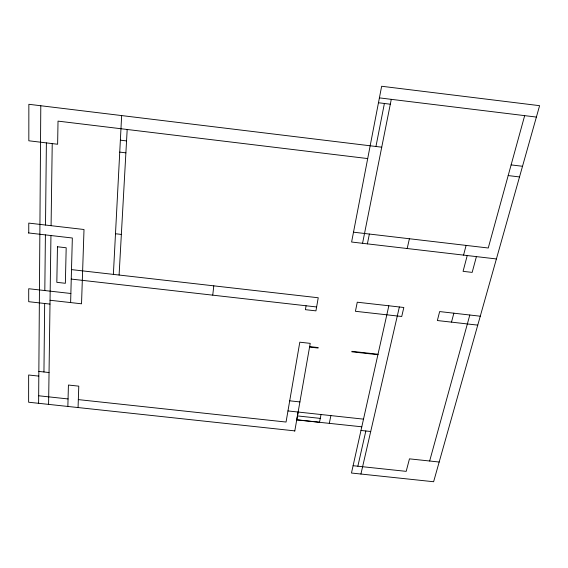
<?xml version="1.0" encoding="UTF-8"?>
<svg xmlns="http://www.w3.org/2000/svg" width="568" height="568" viewBox="0 0 568 568"><rect width="100%" height="100%" fill="white"/><g stroke="black" fill="none" stroke-linecap="round" stroke-linejoin="round"><path stroke-width="0.85" d="M28.755 232.972L28.762 223.096L84.007 229.507L81.529 303.802L50.048 300.259M38.617 403.308L40.797 105.74M43.949 371.983L44.673 303.489M44.815 290.546L45.404 234.896M45.511 225.034L46.384 142.895M48.599 404.38L50.95 235.535M51.084 225.688L52.228 143.59M67.855 406.454L68.43 385.033L78.782 386.155L78.064 407.554M70.624 302.574L72.342 238.006L28.4 232.93M113.373 274.387L121.651 115.574M119.095 275.04L127.189 129.483M212.751 295.104L213.802 285.846M306.081 305.761L305.414 309.674L315.936 310.866L318.243 297.76L71.504 269.608M294.749 431.183L310.22 343.363L299.805 342.192L286.052 422.045L78.327 399.609M298.143 412.041L296.759 419.766L319.528 422.23L321.034 414.526M375.952 146.487L384.394 103.475M362.561 243.303L391.281 99.343L536.391 117.072M329.312 423.359L330.874 415.599M367.382 243.871L369.37 234.044M388.839 305.776L357.265 302.211L355.419 311.292L401.732 316.482L403.827 307.487L388.839 305.776L351.464 473.03L433.618 481.735L539.6 105.676L381.646 86.265L351.606 242.025L496.404 258.951M357.854 466.214L365.849 430.97M407.178 248.521L409.4 238.745M360.921 474.031L399.368 306.976M463.559 255.11L466.101 245.404M467.237 255.543L463.069 271.341L472.164 272.391L476.417 256.615M451.51 322.063L453.86 313.195M429.649 461.01L469.814 315.013M524.676 115.623L488.253 248.003L353.509 232.184M296.759 419.901L361.795 426.802M294.799 430.885L28.627 402.229L28.648 375.001L38.816 376.108M439.17 462.025L409.457 458.852L406.191 471.355L353.097 465.71M38.851 371.422L49.04 372.537M289.708 400.816L299.918 401.931M287.962 410.934L363.506 419.141M297.462 415.918L320.281 418.389M360.978 430.445L370.712 431.495M38.674 395.768L68.061 398.942M49.991 304.086L28.705 301.693L28.712 288.729L70.865 293.493M309.652 346.608L318.194 347.566L318.108 348.035L309.567 347.084M378.004 354.247L351.911 351.329L351.812 351.805L377.905 354.716M480.265 316.206L439.653 311.569L437.36 320.529L477.752 325.123M71.248 279.08L316.624 306.969M115.489 233.746L121.36 234.428M367.702 158.571L58.021 121.119L57.631 144.244L28.826 140.786L28.854 104.292L381.739 147.19M508.182 175.569L519.514 176.939M120.366 140.168L126.557 140.914M119.742 152.103L125.89 152.842M511.115 164.897L522.517 166.282M379.41 97.873L391.281 99.343M378.465 102.744L390.315 104.207M57.467 246.768L56.828 282.324L65.363 283.29L66.186 247.769L57.467 246.768"/></g></svg>
